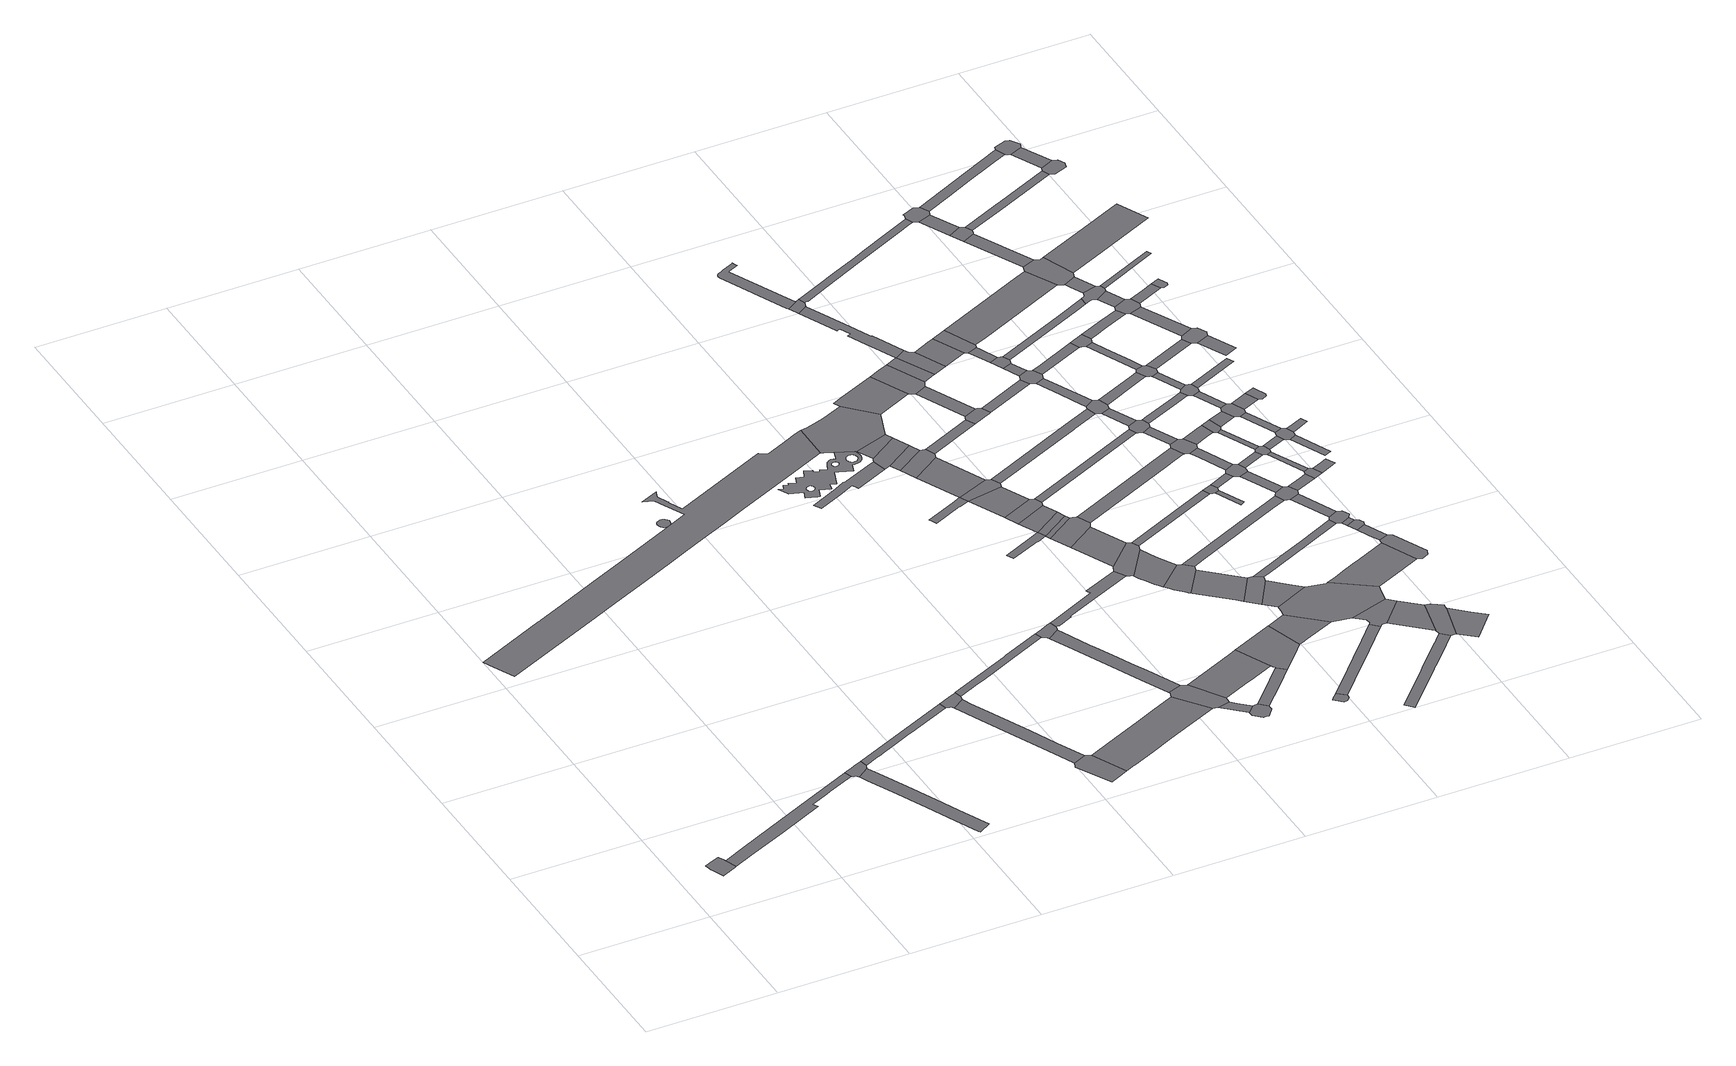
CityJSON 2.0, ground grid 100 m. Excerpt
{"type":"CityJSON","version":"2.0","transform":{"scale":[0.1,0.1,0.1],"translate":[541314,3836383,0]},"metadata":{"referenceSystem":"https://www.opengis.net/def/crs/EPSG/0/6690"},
"CityObjects":{
"road1":{"type":"Road","geometry":[{"type":"MultiSurface","lod":"1","boundaries":[[[0,1,2,3,4,5,6,7,8,9,10,11]]]}]},
"road2":{"type":"Road","attributes":{"RoadStructureAttribute.sectionType":"1"},"geometry":[{"type":"MultiSurface","lod":"1","boundaries":[[[12,13,14,15,11,10,16,17,18,19,20,21,22,23]]]}]},
"road3":{"type":"Road","geometry":[{"type":"MultiSurface","lod":"1","boundaries":[[[24,25,26,27,12,23,28,29,30,31,32,33,34]]]}]},
"road4":{"type":"Road","attributes":{"RoadStructureAttribute.sectionType":"1"},"geometry":[{"type":"MultiSurface","lod":"1","boundaries":[[[35,36,37,38,39,33,32,40,41,42,43,44,45,46,47]]]}]},
"road5":{"type":"Road","attributes":{"RoadStructureAttribute.sectionType":"1"},"geometry":[{"type":"MultiSurface","lod":"1","boundaries":[[[48,49,24,34,50,51,52,53,54,55,56,57,58,59,60,61]]]}]},
"road6":{"type":"Road","attributes":{"RoadStructureAttribute.sectionType":"1"},"geometry":[{"type":"MultiSurface","lod":"1","boundaries":[[[62,63,64,65,66,67,68,69,70,71,72,73,74,75,76,77,78,79,80,81,82,83,84,85,86,87,88,89,90,91,92,93,94,95,96,97,98,99,100,101,102,103,104,105,106,107]]]}]},
"road7":{"type":"Road","geometry":[{"type":"MultiSurface","lod":"1","boundaries":[[[108,109,110,111,48,61,112,113,114,115,116,117,118,119]]]}]},
"road8":{"type":"Road","geometry":[{"type":"MultiSurface","lod":"1","boundaries":[[[120,121,122,123,124,125,126,127,128,129,130,131,132,133,134,135,136,137]]]}]},
"road9":{"type":"Road","attributes":{"RoadStructureAttribute.sectionType":"1"},"geometry":[{"type":"MultiSurface","lod":"1","boundaries":[[[138,139,140,141,142,143,117,116,144,145,146,147,148,149,150,151]]]}]},
"road10":{"type":"Road","geometry":[{"type":"MultiSurface","lod":"1","boundaries":[[[152,151,150,153,154,155,156,157,158,159]]]}]},
"road11":{"type":"Road","attributes":{"RoadStructureAttribute.sectionType":"1"},"geometry":[{"type":"MultiSurface","lod":"1","boundaries":[[[160,161,162,163,164,108,119,165,166,167,168,169,170]]]}]},
"road12":{"type":"Road","attributes":{"RoadStructureAttribute.sectionType":"1"},"geometry":[{"type":"MultiSurface","lod":"1","boundaries":[[[171,172,173,174,175,159,158,176,177,178,179,180,181]]]}]},
"road13":{"type":"Road","geometry":[{"type":"MultiSurface","lod":"1","boundaries":[[[182,183,184,185,160,170,186,187,188,189,190,191,192]]]}]},
"road14":{"type":"Road","attributes":{"RoadStructureAttribute.sectionType":"1"},"geometry":[{"type":"MultiSurface","lod":"1","boundaries":[[[193,194,195,196,197,198,199,190,189,200,201,202,203,204,205,206]]]}]},
"road15":{"type":"Road","geometry":[{"type":"MultiSurface","lod":"1","boundaries":[[[207,208,209,210,211,212,213,214,215,216,217,218,219,220,221,222,223,224,225,226,227,228,229,230,231,232,233,234,235,236,237,238,239,240,241,242,243,244,245,246,247,248,249,250,251,252,253,254,255,256,257,258,259],[260,261,262,263,264,265,266,267,268,269,270,271,272,273,274,275,276,277,278,279,280],[281,282,283,284,285,286,287,288,289,290,291,292,293,294,295,296,297,298,299,300,301,302,303],[304,305,306,307,308,309,310,311,312,313,314,315,316,317,318,319,320,321,322,323,324,325,326,327,328,329,330,331]]]}]},
"road16":{"type":"Road","geometry":[{"type":"MultiSurface","lod":"1","boundaries":[[[206,205,332,171,181,333,334,335,336]]]}]},
"road17":{"type":"Road","attributes":{"RoadStructureAttribute.sectionType":"1"},"geometry":[{"type":"MultiSurface","lod":"1","boundaries":[[[337,338,339,340,341,342,343,344,345,346,347,348,349]]]}]},
"road18":{"type":"Road","attributes":{"RoadStructureAttribute.sectionType":"1"},"geometry":[{"type":"MultiSurface","lod":"1","boundaries":[[[350,334,333,351,352,353]]]}]},
"road19":{"type":"Road","geometry":[{"type":"MultiSurface","lod":"1","boundaries":[[[354,353,352,355,356,357,358,359,360,361,362]]]}]},
"road20":{"type":"Road","attributes":{"RoadStructureAttribute.sectionType":"1"},"geometry":[{"type":"MultiSurface","lod":"1","boundaries":[[[363,364,365,366,367,182,192,368,369,370,371,372,373,374]]]}]},
"road21":{"type":"Road","attributes":{"RoadStructureAttribute.sectionType":"1"},"geometry":[{"type":"MultiSurface","lod":"1","boundaries":[[[375,376,377,378,379,380,381,382,383]]]}]},
"road22":{"type":"Road","attributes":{"RoadStructureAttribute.sectionType":"1"},"geometry":[{"type":"MultiSurface","lod":"1","boundaries":[[[384,385,386,336,335,387,388,389,390,391]]]}]},
"road23":{"type":"Road","attributes":{"RoadStructureAttribute.sectionType":"1"},"geometry":[{"type":"MultiSurface","lod":"1","boundaries":[[[392,393,394,395,396,397,398,399]]]}]},
"road24":{"type":"Road","attributes":{"RoadStructureAttribute.sectionType":"1"},"geometry":[{"type":"MultiSurface","lod":"1","boundaries":[[[400,401,402,354,362,403,404,405]]]}]},
"road25":{"type":"Road","geometry":[{"type":"MultiSurface","lod":"1","boundaries":[[[406,407,408,62,107,409,410,228,227,411,412,413,414,415]]]}]},
"road26":{"type":"Road","geometry":[{"type":"MultiSurface","lod":"1","boundaries":[[[412,411,416,417]]]}]},
"road27":{"type":"Road","geometry":[{"type":"MultiSurface","lod":"1","boundaries":[[[417,416,418,419,337,349,420,421,422]]]}]},
"road28":{"type":"Road","attributes":{"RoadStructureAttribute.sectionType":"1"},"geometry":[{"type":"MultiSurface","lod":"1","boundaries":[[[422,421,423,424]]]}]},
"road29":{"type":"Road","geometry":[{"type":"MultiSurface","lod":"1","boundaries":[[[425,424,423,426,427,428,429,430,431]]]}]},
"road30":{"type":"Road","attributes":{"RoadStructureAttribute.sectionType":"1"},"geometry":[{"type":"MultiSurface","lod":"1","boundaries":[[[427,426,375,432]]]}]},
"road31":{"type":"Road","attributes":{"RoadStructureAttribute.sectionType":"1"},"geometry":[{"type":"MultiSurface","lod":"1","boundaries":[[[433,383,434,435,436]]]}]},
"road32":{"type":"Road","geometry":[{"type":"MultiSurface","lod":"1","boundaries":[[[432,375,383,433,437,438,439]]]}]},
"road33":{"type":"Road","geometry":[{"type":"MultiSurface","lod":"1","boundaries":[[[440,441,436,435,442,443,444,445,446,447]]]}]},
"road34":{"type":"Road","attributes":{"RoadStructureAttribute.sectionType":"1"},"geometry":[{"type":"MultiSurface","lod":"1","boundaries":[[[443,442,392,448]]]}]},
"road35":{"type":"Road","geometry":[{"type":"MultiSurface","lod":"1","boundaries":[[[449,450,451,452,453,454,455,456,457,458]]]}]},
"road36":{"type":"Road","geometry":[{"type":"MultiSurface","lod":"1","boundaries":[[[448,392,399,459]]]}]},
"road37":{"type":"Road","attributes":{"RoadStructureAttribute.sectionType":"1"},"geometry":[{"type":"MultiSurface","lod":"1","boundaries":[[[459,399,460,461,462]]]}]},
"road38":{"type":"Road","geometry":[{"type":"MultiSurface","lod":"1","boundaries":[[[463,464,462,461,465,466,467,468,469,470]]]}]},
"road39":{"type":"Road","geometry":[{"type":"MultiSurface","lod":"1","boundaries":[[[471,472,384,391,473,474,400,405,475,476,477]]]}]},
"road40":{"type":"Road","attributes":{"RoadStructureAttribute.sectionType":"1"},"geometry":[{"type":"MultiSurface","lod":"1","boundaries":[[[466,465,478,479]]]}]},
"road41":{"type":"Road","geometry":[{"type":"MultiSurface","lod":"1","boundaries":[[[480,479,478,363,374,481,482,483,484,485,486,487]]]}]},
"road42":{"type":"Road","attributes":{"RoadStructureAttribute.sectionType":"1"},"geometry":[{"type":"MultiSurface","lod":"1","boundaries":[[[488,489,484,483,490,491,492,493,494,495,496,497,498]]]}]},
"road43":{"type":"Road","attributes":{"RoadStructureAttribute.sectionType":"1"},"geometry":[{"type":"MultiSurface","lod":"1","boundaries":[[[499,500,501,406,415,502]]]}]},
"road44":{"type":"Road","geometry":[{"type":"MultiSurface","lod":"1","boundaries":[[[503,498,497,504,505,506,507,508,509,510,511,512,513,514]]]}]},
"road45":{"type":"Road","attributes":{"RoadStructureAttribute.sectionType":"1"},"geometry":[{"type":"MultiSurface","lod":"1","boundaries":[[[515,516,517,431,430,518,519,520]]]}]},
"road46":{"type":"Road","attributes":{"RoadStructureAttribute.sectionType":"1"},"geometry":[{"type":"MultiSurface","lod":"1","boundaries":[[[511,510,521,522,523,524]]]}]},
"road47":{"type":"Road","attributes":{"RoadStructureAttribute.sectionType":"1"},"geometry":[{"type":"MultiSurface","lod":"1","boundaries":[[[525,526,471,477,527,528,529]]]}]},
"road48":{"type":"Road","attributes":{"RoadStructureAttribute.sectionType":"1"},"geometry":[{"type":"MultiSurface","lod":"1","boundaries":[[[530,531,532,533,534,535,536,449,458,537,538,539,540,541,542]]]}]},
"road49":{"type":"Road","geometry":[{"type":"MultiSurface","lod":"1","boundaries":[[[543,544,499,502,545,546,547,548,549,550,551]]]}]},
"road50":{"type":"Road","geometry":[{"type":"MultiSurface","lod":"1","boundaries":[[[552,524,523,553,554,555,556,557]]]}]},
"road51":{"type":"Road","attributes":{"RoadStructureAttribute.sectionType":"1"},"geometry":[{"type":"MultiSurface","lod":"1","boundaries":[[[558,559,560,561,562,563,564,565,566,567,568,569,570,571,572,573]]]}]},
"road52":{"type":"Road","attributes":{"RoadStructureAttribute.sectionType":"1"},"geometry":[{"type":"MultiSurface","lod":"1","boundaries":[[[548,547,574,575]]]}]},
"road53":{"type":"Road","geometry":[{"type":"MultiSurface","lod":"1","boundaries":[[[576,577,575,574,578,579,515,520,580,581,582,583,584]]]}]},
"road54":{"type":"Road","geometry":[{"type":"MultiSurface","lod":"1","boundaries":[[[585,586,573,572,587,588,589,590]]]}]},
"road55":{"type":"Road","attributes":{"RoadStructureAttribute.sectionType":"1"},"geometry":[{"type":"MultiSurface","lod":"1","boundaries":[[[591,554,553,592,593]]]}]},
"road56":{"type":"Road","attributes":{"RoadStructureAttribute.sectionType":"1"},"geometry":[{"type":"MultiSurface","lod":"1","boundaries":[[[594,595,543,551,596,597]]]}]},
"road57":{"type":"Road","attributes":{"RoadStructureAttribute.sectionType":"1"},"geometry":[{"type":"MultiSurface","lod":"1","boundaries":[[[598,599,600,601,602,603,604,589,588,605,606,607,608,609,610,594,611]]]}]},
"road58":{"type":"Road","attributes":{"RoadStructureAttribute.sectionType":"1"},"geometry":[{"type":"MultiSurface","lod":"1","boundaries":[[[612,613,439,438,614,615,616]]]}]},
"road59":{"type":"Road","attributes":{"RoadStructureAttribute.sectionType":"1"},"geometry":[{"type":"MultiSurface","lod":"1","boundaries":[[[617,618,487,486,619]]]}]},
"road60":{"type":"Road","attributes":{"RoadStructureAttribute.sectionType":"1"},"geometry":[{"type":"MultiSurface","lod":"1","boundaries":[[[620,447,446,621]]]}]},
"road61":{"type":"Road","attributes":{"RoadStructureAttribute.sectionType":"1"},"geometry":[{"type":"MultiSurface","lod":"1","boundaries":[[[622,623,624,625,626,627,628,629,630,631,632,633,634,635,636,637,638,639,640]]]}]},
"road62":{"type":"Road","geometry":[{"type":"MultiSurface","lod":"1","boundaries":[[[641,642,611,594,597,643,644]]]}]},
"road63":{"type":"Road","attributes":{"RoadStructureAttribute.sectionType":"1"},"geometry":[{"type":"MultiSurface","lod":"1","boundaries":[[[645,470,469,646,647,648,649]]]}]},
"road64":{"type":"Road","geometry":[{"type":"MultiSurface","lod":"1","boundaries":[[[650,651,593,592,652,653,525,529,654,655,656,657,658]]]}]},
"road65":{"type":"Road","attributes":{"RoadStructureAttribute.sectionType":"1"},"geometry":[{"type":"MultiSurface","lod":"1","boundaries":[[[659,584,583,660]]]}]},
"road66":{"type":"Road","attributes":{"RoadStructureAttribute.sectionType":"1"},"geometry":[{"type":"MultiSurface","lod":"1","boundaries":[[[661,662,663,664,665,666,514,513,667,668,669]]]}]},
"road67":{"type":"Road","attributes":{"RoadStructureAttribute.sectionType":"1"},"geometry":[{"type":"MultiSurface","lod":"1","boundaries":[[[670,671,644,643,672,673]]]}]},
"road68":{"type":"Road","geometry":[{"type":"MultiSurface","lod":"1","boundaries":[[[655,654,674,675,530,542,676,677,678,679]]]}]},
"road69":{"type":"Road","attributes":{"RoadStructureAttribute.sectionType":"1"},"geometry":[{"type":"MultiSurface","lod":"1","boundaries":[[[680,681,682,683,684,557,556,685,686,687,688]]]}]},
"road70":{"type":"Road","geometry":[{"type":"MultiSurface","lod":"1","boundaries":[[[679,678,689,690]]]}]},
"road71":{"type":"Road","geometry":[{"type":"MultiSurface","lod":"1","boundaries":[[[691,670,673,692,693,694,695,696]]]}]},
"road72":{"type":"Road","attributes":{"RoadStructureAttribute.sectionType":"1"},"geometry":[{"type":"MultiSurface","lod":"1","boundaries":[[[697,694,693,698,699,700]]]}]},
"road73":{"type":"Road","geometry":[{"type":"MultiSurface","lod":"1","boundaries":[[[701,617,619,702,703,704,705,706,707]]]}]},
"road74":{"type":"Road","geometry":[{"type":"MultiSurface","lod":"1","boundaries":[[[708,700,699,709,710,711,712,713]]]}]},
"road75":{"type":"Road","attributes":{"RoadStructureAttribute.sectionType":"1"},"geometry":[{"type":"MultiSurface","lod":"1","boundaries":[[[714,710,709,715,716]]]}]},
"road76":{"type":"Road","attributes":{"RoadStructureAttribute.sectionType":"1"},"geometry":[{"type":"MultiSurface","lod":"1","boundaries":[[[717,718,719,704,703]]]}]},
"road77":{"type":"Road","geometry":[{"type":"MultiSurface","lod":"1","boundaries":[[[720,716,715,721,659,660,722,723,724,725,726,727]]]}]},
"road78":{"type":"Road","geometry":[{"type":"MultiSurface","lod":"1","boundaries":[[[690,689,622,640,728,729,730,731,732]]]}]},
"road79":{"type":"Road","attributes":{"RoadStructureAttribute.sectionType":"1"},"geometry":[{"type":"MultiSurface","lod":"1","boundaries":[[[733,724,723,734,735,736,737]]]}]},
"road80":{"type":"Road","geometry":[{"type":"MultiSurface","lod":"1","boundaries":[[[738,737,736,739,612,616,740,741,742,743,744,745,746]]]}]},
"road81":{"type":"Road","attributes":{"RoadStructureAttribute.sectionType":"1"},"geometry":[{"type":"MultiSurface","lod":"1","boundaries":[[[747,701,707,748]]]}]},
"road82":{"type":"Road","attributes":{"RoadStructureAttribute.sectionType":"1"},"geometry":[{"type":"MultiSurface","lod":"1","boundaries":[[[749,750,751,752,753,754,755,756,585,590,757,758,759,760,761,762,763,764,765]]]}]},
"road83":{"type":"Road","attributes":{"RoadStructureAttribute.sectionType":"1"},"geometry":[{"type":"MultiSurface","lod":"1","boundaries":[[[766,767,768,769,770,771,658,657,772,773]]]}]},
"road84":{"type":"Road","attributes":{"RoadStructureAttribute.sectionType":"1"},"geometry":[{"type":"MultiSurface","lod":"1","boundaries":[[[774,743,742,775,776]]]}]},
"road85":{"type":"Road","geometry":[{"type":"MultiSurface","lod":"1","boundaries":[[[777,776,775,778,779,620,621,780,781,782,783,784,785,786,787]]]}]},
"road86":{"type":"Road","attributes":{"RoadStructureAttribute.sectionType":"1"},"geometry":[{"type":"MultiSurface","lod":"1","boundaries":[[[783,782,788,789]]]}]},
"road87":{"type":"Road","attributes":{"RoadStructureAttribute.sectionType":"1"},"geometry":[{"type":"MultiSurface","lod":"1","boundaries":[[[790,729,728,791,792]]]}]},
"road88":{"type":"Road","geometry":[{"type":"MultiSurface","lod":"1","boundaries":[[[793,794,789,788,795,645,649,796,797,798,799,800,801]]]}]},
"road89":{"type":"Road","attributes":{"RoadStructureAttribute.sectionType":"1"},"geometry":[{"type":"MultiSurface","lod":"1","boundaries":[[[802,798,797,803,804,805]]]}]},
"road90":{"type":"Road","geometry":[{"type":"MultiSurface","lod":"1","boundaries":[[[805,804,806,807,808,747,748,809,810,811,812,813,814,815]]]}]},
"road91":{"type":"Road","attributes":{"RoadStructureAttribute.sectionType":"1"},"geometry":[{"type":"MultiSurface","lod":"1","boundaries":[[[813,812,816,817,818]]]}]},
"road92":{"type":"Road","attributes":{"RoadStructureAttribute.sectionType":"1"},"geometry":[{"type":"MultiSurface","lod":"1","boundaries":[[[819,820,727,726,821]]]}]},
"road93":{"type":"Road","geometry":[{"type":"MultiSurface","lod":"1","boundaries":[[[818,817,661,669,822,823,824,825]]]}]},
"road94":{"type":"Road","attributes":{"RoadStructureAttribute.sectionType":"1"},"geometry":[{"type":"MultiSurface","lod":"1","boundaries":[[[823,822,826,827,828]]]}]},
"road95":{"type":"Road","attributes":{"RoadStructureAttribute.sectionType":"1"},"geometry":[{"type":"MultiSurface","lod":"1","boundaries":[[[829,830,801,800,831,832]]]}]},
"road96":{"type":"Road","attributes":{"RoadStructureAttribute.sectionType":"1"},"geometry":[{"type":"MultiSurface","lod":"1","boundaries":[[[833,834,746,745,835,836]]]}]},
"road97":{"type":"Road","geometry":[{"type":"MultiSurface","lod":"1","boundaries":[[[837,828,827,838,680,688,839,840,841,842,843,844]]]}]},
"road98":{"type":"Road","attributes":{"RoadStructureAttribute.sectionType":"1"},"geometry":[{"type":"MultiSurface","lod":"1","boundaries":[[[840,839,845,846]]]}]},
"road99":{"type":"Road","geometry":[{"type":"MultiSurface","lod":"1","boundaries":[[[846,845,847,848,849,850]]]}]},
"road100":{"type":"Road","attributes":{"RoadStructureAttribute.sectionType":"1"},"geometry":[{"type":"MultiSurface","lod":"1","boundaries":[[[851,852,815,814,853]]]}]},
"road101":{"type":"Road","attributes":{"RoadStructureAttribute.sectionType":"1"},"geometry":[{"type":"MultiSurface","lod":"1","boundaries":[[[848,847,854,855,856]]]}]},
"road102":{"type":"Road","attributes":{"RoadStructureAttribute.sectionType":"1"},"geometry":[{"type":"MultiSurface","lod":"1","boundaries":[[[857,858,859,787,786,860,861]]]}]},
"road103":{"type":"Road","attributes":{"RoadStructureAttribute.sectionType":"1"},"geometry":[{"type":"MultiSurface","lod":"1","boundaries":[[[862,863,691,696,864,865]]]}]},
"road104":{"type":"Road","geometry":[{"type":"MultiSurface","lod":"1","boundaries":[[[856,855,766,773,866,867,868,869,870,871,872,873]]]}]},
"road105":{"type":"Road","attributes":{"RoadStructureAttribute.sectionType":"1"},"geometry":[{"type":"MultiSurface","lod":"1","boundaries":[[[874,875,713,712,876,877]]]}]},
"road106":{"type":"Road","attributes":{"RoadStructureAttribute.sectionType":"1"},"geometry":[{"type":"MultiSurface","lod":"1","boundaries":[[[878,879,825,824,880]]]}]},
"road107":{"type":"Road","geometry":[{"type":"MultiSurface","lod":"1","boundaries":[[[881,829,832,882,883,884]]]}]},
"road108":{"type":"Road","attributes":{"RoadStructureAttribute.sectionType":"1"},"geometry":[{"type":"MultiSurface","lod":"1","boundaries":[[[883,882,885,886]]]}]},
"road109":{"type":"Road","geometry":[{"type":"MultiSurface","lod":"1","boundaries":[[[886,885,851,853,887,888,889,890,891]]]}]},
"road110":{"type":"Road","geometry":[{"type":"MultiSurface","lod":"1","boundaries":[[[892,819,821,893,894,895,896,897,898]]]}]},
"road111":{"type":"Road","attributes":{"RoadStructureAttribute.sectionType":"1"},"geometry":[{"type":"MultiSurface","lod":"1","boundaries":[[[888,887,899,900,901]]]}]},
"road112":{"type":"Road","attributes":{"RoadStructureAttribute.sectionType":"1"},"geometry":[{"type":"MultiSurface","lod":"1","boundaries":[[[902,903,896,895,904,905]]]}]},
"road113":{"type":"Road","attributes":{"RoadStructureAttribute.sectionType":"1"},"geometry":[{"type":"MultiSurface","lod":"1","boundaries":[[[906,881,884,907]]]}]},
"road114":{"type":"Road","geometry":[{"type":"MultiSurface","lod":"1","boundaries":[[[901,900,878,880,908,909]]]}]},
"road115":{"type":"Road","geometry":[{"type":"MultiSurface","lod":"1","boundaries":[[[910,911,905,904,912,833,836,913,914,915,916,917,918,919]]]}]},
"road116":{"type":"Road","attributes":{"RoadStructureAttribute.sectionType":"1"},"geometry":[{"type":"MultiSurface","lod":"1","boundaries":[[[917,916,920,921]]]}]},
"road117":{"type":"Road","attributes":{"RoadStructureAttribute.sectionType":"1"},"geometry":[{"type":"MultiSurface","lod":"1","boundaries":[[[922,923,891,890,924]]]}]},
"road118":{"type":"Road","geometry":[{"type":"MultiSurface","lod":"1","boundaries":[[[925,926,921,920,927,928,857,861,929,930,931,932]]]}]},
"road119":{"type":"Road","attributes":{"RoadStructureAttribute.sectionType":"1"},"geometry":[{"type":"MultiSurface","lod":"1","boundaries":[[[930,929,933,934]]]}]},
"road120":{"type":"Road","attributes":{"RoadStructureAttribute.sectionType":"1"},"geometry":[{"type":"MultiSurface","lod":"1","boundaries":[[[935,936,909,908,937,938]]]}]},
"road121":{"type":"Road","geometry":[{"type":"MultiSurface","lod":"1","boundaries":[[[934,933,906,907,939,940,941,942]]]}]},
"road122":{"type":"Road","attributes":{"RoadStructureAttribute.sectionType":"1"},"geometry":[{"type":"MultiSurface","lod":"1","boundaries":[[[940,939,943,944]]]}]},
"road123":{"type":"Road","geometry":[{"type":"MultiSurface","lod":"1","boundaries":[[[945,946,947,948,749,765,949,950,951,952,953,954]]]}]},
"road124":{"type":"Road","geometry":[{"type":"MultiSurface","lod":"1","boundaries":[[[944,943,922,924,955,956,957,958]]]}]},
"road125":{"type":"Road","attributes":{"RoadStructureAttribute.sectionType":"1"},"geometry":[{"type":"MultiSurface","lod":"1","boundaries":[[[959,960,892,898,961,962,963]]]}]},
"road126":{"type":"Road","attributes":{"RoadStructureAttribute.sectionType":"1"},"geometry":[{"type":"MultiSurface","lod":"1","boundaries":[[[950,949,964,965]]]}]},
"road127":{"type":"Road","attributes":{"RoadStructureAttribute.sectionType":"1"},"geometry":[{"type":"MultiSurface","lod":"1","boundaries":[[[956,955,966,967]]]}]},
"road128":{"type":"Road","geometry":[{"type":"MultiSurface","lod":"1","boundaries":[[[968,965,964,969,970,971,972,973]]]}]},
"road129":{"type":"Road","attributes":{"RoadStructureAttribute.sectionType":"1"},"geometry":[{"type":"MultiSurface","lod":"1","boundaries":[[[974,942,941,975]]]}]},
"road130":{"type":"Road","attributes":{"RoadStructureAttribute.sectionType":"1"},"geometry":[{"type":"MultiSurface","lod":"1","boundaries":[[[976,977,919,918,978,979]]]}]},
"road131":{"type":"Road","attributes":{"RoadStructureAttribute.sectionType":"1"},"geometry":[{"type":"MultiSurface","lod":"1","boundaries":[[[970,969,980,981]]]}]},
"road132":{"type":"Road","attributes":{"RoadStructureAttribute.sectionType":"1"},"geometry":[{"type":"MultiSurface","lod":"1","boundaries":[[[982,983,958,957,984,985]]]}]},
"road133":{"type":"Road","attributes":{"RoadStructureAttribute.sectionType":"1"},"geometry":[{"type":"MultiSurface","lod":"1","boundaries":[[[986,987,932,931,988]]]}]},
"road134":{"type":"Road","geometry":[{"type":"MultiSurface","lod":"1","boundaries":[[[989,990,981,980,862,865,991,992,993,994,995,996]]]}]},
"road135":{"type":"Road","geometry":[{"type":"MultiSurface","lod":"1","boundaries":[[[997,974,975,998,999,1000,1001,1002]]]}]},
"road136":{"type":"Road","geometry":[{"type":"MultiSurface","lod":"1","boundaries":[[[1003,1004,1005,1006,874,877,1007,1008,1009,1010,1011,1012]]]}]},
"road137":{"type":"Road","attributes":{"RoadStructureAttribute.sectionType":"1"},"geometry":[{"type":"MultiSurface","lod":"1","boundaries":[[[994,993,1013,1004,1003]]]}]},
"road138":{"type":"Road","attributes":{"RoadStructureAttribute.sectionType":"1"},"geometry":[{"type":"MultiSurface","lod":"1","boundaries":[[[1014,1010,1009,1015,1016,1017]]]}]},
"road139":{"type":"Road","geometry":[{"type":"MultiSurface","lod":"1","boundaries":[[[1017,1016,959,963,1018,1019,1020,1021,1022]]]}]},
"road140":{"type":"Road","attributes":{"RoadStructureAttribute.sectionType":"1"},"geometry":[{"type":"MultiSurface","lod":"1","boundaries":[[[1020,1019,1023,1024]]]}]},
"road141":{"type":"Road","geometry":[{"type":"MultiSurface","lod":"1","boundaries":[[[1025,1024,1023,1026,976,979,1027,1028,1029,1030,1031]]]}]},
"road142":{"type":"Road","attributes":{"RoadStructureAttribute.sectionType":"1"},"geometry":[{"type":"MultiSurface","lod":"1","boundaries":[[[1028,1027,1032,1033]]]}]},
"road143":{"type":"Road","attributes":{"RoadStructureAttribute.sectionType":"1"},"geometry":[{"type":"MultiSurface","lod":"1","boundaries":[[[1034,1035,1022,1021,1036]]]}]},
"road144":{"type":"Road","attributes":{"RoadStructureAttribute.sectionType":"1"},"geometry":[{"type":"MultiSurface","lod":"1","boundaries":[[[1037,1038,1039,954,953,1040,1041,1042,1043]]]}]},
"road145":{"type":"Road","attributes":{"RoadStructureAttribute.sectionType":"1"},"geometry":[{"type":"MultiSurface","lod":"1","boundaries":[[[1044,1045,1046,973,972,1047,1048]]]}]},
"road146":{"type":"Road","attributes":{"RoadStructureAttribute.sectionType":"1"},"geometry":[{"type":"MultiSurface","lod":"1","boundaries":[[[1049,1012,1011,1050]]]}]},
"road147":{"type":"Road","geometry":[{"type":"MultiSurface","lod":"1","boundaries":[[[1051,1034,1036,1052,1053,1054]]]}]},
"road148":{"type":"Road","attributes":{"RoadStructureAttribute.sectionType":"1"},"geometry":[{"type":"MultiSurface","lod":"1","boundaries":[[[1055,1056,996,995,1057,1058]]]}]},
"road149":{"type":"Road","geometry":[{"type":"MultiSurface","lod":"1","boundaries":[[[1059,1060,1061,1037,1043,1062,1063,1064,1065,1066,1067]]]}]},
"road150":{"type":"Road","attributes":{"RoadStructureAttribute.sectionType":"1"},"geometry":[{"type":"MultiSurface","lod":"1","boundaries":[[[1063,1062,1068,1069]]]}]},
"road151":{"type":"Road","geometry":[{"type":"MultiSurface","lod":"1","boundaries":[[[1069,1068,1044,1048,1070,1071,1072,1073,1074]]]}]}
},
"vertices":[
[390,542,0],[378,570,0],[368,592,0],[302,562,0],[247,537,0],[260,479,0],[264,469,0],[303,381,0],[328,393,0],[416,433,0],[426,438,0],[395,532,0],
[1579,1076,0],[1208,907,0],[849,743,0],[579,618,0],[580,510,0],[891,650,0],[1238,810,0],[1220,851,0],[1232,856,0],[1359,913,0],[1391,928,0],[1596,1020,0],
[1734,1147,0],[1693,1128,0],[1628,1098,0],[1618,1094,0],[1618,1014,0],[1631,1010,0],[1633,1008,0],[1639,1002,0],[1643,992,0],[1734,1056,0],[1746,1089,0],
[2061,343,0],[1980,521,0],[1879,743,0],[1774,968,0],[1750,1020,0],[1652,973,0],[1675,925,0],[1763,730,0],[1885,464,0],[1988,236,0],[2069,57,0],[2076,43,0],[2170,103,0],
[2514,1501,0],[1809,1181,0],[1748,1089,0],[1758,1094,0],[1862,1141,0],[1879,1149,0],[1926,1171,0],[2052,1228,0],[2091,1246,0],[2174,1284,0],[2210,1299,0],[2252,1318,0],[2287,1334,0],[2531,1445,0],
[3147,4779,0],[3094,4755,0],[3009,4717,0],[2914,4673,0],[2915,4671,0],[2827,4630,0],[2825,4633,0],[2769,4669,0],[2024,4328,0],[2016,4324,0],[1965,4434,0],[1972,4438,0],[1965,4453,0],[1932,4528,0],[1947,4570,0],[1952,4584,0],[1816,4522,0],[1891,4496,0],[1914,4441,0],[2002,4257,0],[1801,4164,0],[1540,4044,0],[1370,3967,0],[1080,3835,0],[777,3696,0],[579,3607,0],[580,3604,0],[549,3590,0],[4,3342,0],[3,3341,0],[59,3219,0],[116,3097,0],[552,3295,0],[693,3359,0],[911,3459,0],[1122,3555,0],[1352,3660,0],[1650,3797,0],[1790,3860,0],[1980,3948,0],[2189,4043,0],[2390,4136,0],[2587,4226,0],[2807,4327,0],[3124,4472,0],[3144,4480,0],
[2668,1571,0],[2627,1553,0],[2572,1528,0],[2549,1517,0],[2554,1439,0],[2558,1438,0],[2569,1435,0],[2576,1426,0],[2581,1416,0],[2674,1479,0],[2674,1480,0],[2683,1515,0],
[1848,4187,0],[1860,4197,0],[1870,4210,0],[1875,4225,0],[1875,4243,0],[1867,4258,0],[1855,4270,0],[1840,4275,0],[1827,4277,0],[1812,4274,0],[1797,4264,0],[1787,4252,0],[1782,4234,0],[1785,4219,0],[1790,4204,0],[1803,4192,0],[1818,4185,0],[1830,4182,0],
[3103,528,0],[3007,741,0],[2913,949,0],[2784,1234,0],[2701,1417,0],[2688,1447,0],[2589,1401,0],[2602,1371,0],[2654,1257,0],[2758,1025,0],[2896,721,0],[3005,483,0],[3009,472,0],[3108,519,0],
[3110,518,0],[3010,471,0],[2994,431,0],[2992,426,0],[3134,162,0],[3193,190,0],[3277,228,0],[3152,500,0],
[3462,1936,0],[3177,1805,0],[3154,1794,0],[2834,1647,0],[2671,1573,0],[2695,1520,0],[2852,1593,0],[2891,1609,0],[2978,1649,0],[3179,1742,0],[3480,1879,0],
[3940,860,0],[3758,777,0],[3620,713,0],[3399,612,0],[3190,517,0],[3359,266,0],[3362,267,0],[3539,348,0],[3723,433,0],[3904,515,0],[4128,617,0],
[3611,2004,0],[3582,1991,0],[3527,1966,0],[3491,1949,0],[3493,1874,0],[3506,1869,0],[3512,1866,0],[3522,1846,0],[3615,1910,0],[3617,1914,0],[3629,1946,0],
[4052,963,0],[3938,1210,0],[3879,1337,0],[3829,1446,0],[3751,1614,0],[3730,1656,0],[3631,1875,0],[3529,1831,0],[3610,1655,0],[3651,1569,0],[3730,1399,0],[3852,1135,0],[3951,919,0],[4056,953,0],
[2936,4103,0],[3019,4074,0],[3033,4126,0],[3076,4109,0],[3122,4237,0],[3153,4226,0],[3248,4191,0],[3272,4261,0],[3290,4256,0],[3307,4257,0],[3327,4264,0],[3335,4268,0],[3341,4271,0],[3342,4272,0],[3354,4284,0],[3364,4299,0],[3371,4322,0],[3371,4350,0],[3371,4351,0],[3368,4367,0],[3360,4391,0],[3231,4444,0],[3224,4422,0],[3206,4365,0],[3191,4378,0],[3173,4383,0],[3151,4375,0],[3137,4363,0],[3136,4362,0],[3121,4335,0],[3102,4289,0],[3049,4306,0],[3039,4286,0],[2999,4303,0],[3004,4321,0],[2946,4345,0],[2919,4280,0],[2862,4297,0],[2842,4242,0],[2819,4250,0],[2787,4261,0],[2782,4246,0],[2747,4258,0],[2733,4221,0],[2696,4233,0],[2719,4184,0],[2734,4152,0],[2836,4119,0],[2814,4062,0],[2893,4035,0],[2897,4034,0],[2909,4030,0],[2930,4085,0],[3199,4313,0],[3194,4305,0],[3189,4298,0],[3182,4295,0],[3174,4295,0],[3172,4295,0],[3164,4295,0],[3157,4300,0],[3153,4305,0],[3152,4307,0],[3149,4315,0],[3149,4322,0],[3152,4330,0],[3159,4336,0],[3164,4340,0],[3171,4340,0],[3179,4340,0],[3186,4340,0],[3191,4335,0],[3196,4328,0],[3199,4319,0],[2899,4112,0],[2895,4112,0],[2889,4112,0],[2879,4117,0],[2871,4125,0],[2868,4135,0],[2866,4145,0],[2867,4148,0],[2871,4155,0],[2876,4162,0],[2879,4164,0],[2886,4167,0],[2896,4170,0],[2903,4170,0],[2913,4165,0],[2921,4157,0],[2922,4153,0],[2923,4148,0],[2926,4138,0],[2921,4128,0],[2916,4120,0],[2911,4116,0],[2906,4113,0],[3264,4331,0],[3269,4346,0],[3276,4356,0],[3278,4357,0],[3288,4364,0],[3301,4366,0],[3303,4366,0],[3317,4364,0],[3318,4364,0],[3329,4357,0],[3339,4347,0],[3341,4340,0],[3344,4334,0],[3344,4319,0],[3340,4310,0],[3339,4307,0],[3329,4297,0],[3326,4294,0],[3322,4291,0],[3319,4289,0],[3304,4286,0],[3297,4286,0],[3289,4289,0],[3279,4296,0],[3269,4306,0],[3267,4310,0],[3264,4319,0],[3264,4324,0],
[3955,907,0],[4167,610,0],[4261,630,0],[4266,680,0],[4103,935,0],
[3416,4226,0],[3393,4217,0],[3154,4109,0],[3137,4101,0],[3129,4098,0],[3125,4106,0],[3041,4058,0],[2824,3957,0],[2855,3899,0],[3037,3982,0],[3160,4046,0],[3186,3995,0],[3443,4111,0],
[4301,593,0],[4246,535,0],[4326,460,0],[4381,517,0],
[4422,520,0],[4326,458,0],[4330,421,0],[4387,364,0],[4407,365,0],[4428,365,0],[4480,426,0],[4480,456,0],[4480,465,0],
[4269,2347,0],[4000,2225,0],[4006,2212,0],[4016,2190,0],[3636,2015,0],[3647,1953,0],[3650,1947,0],[3664,1953,0],[3770,2001,0],[3767,2012,0],[4040,2134,0],[4317,2258,0],
[3741,3591,0],[3740,3590,0],[3669,3553,0],[3438,3451,0],[3450,3421,0],[3464,3391,0],[3692,3496,0],[3700,3491,0],[3771,3524,0],
[4577,1152,0],[4525,1128,0],[4324,1036,0],[4300,696,0],[4450,765,0],[4491,783,0],[4508,791,0],[4702,878,0],
[4020,2984,0],[3942,2948,0],[3713,2843,0],[3726,2815,0],[3739,2786,0],[3973,2891,0],[3978,2889,0],[4049,2923,0],
[4722,842,0],[4718,837,0],[4625,737,0],[4563,553,0],[4669,666,0],[4785,791,0],
[3513,4906,0],[3346,4831,0],[3203,4784,0],[3150,4477,0],[3163,4472,0],[3371,4387,0],[3630,4472,0],[3637,4491,0],[3706,4683,0],[3711,4696,0],
[3431,4261,0],[3658,4413,0],
[3423,4242,0],[3417,4229,0],[3477,4127,0],[3490,4133,0],[3716,4285,0],
[3528,4051,0],[3754,4203,0],
[3790,4193,0],[3585,3927,0],[3811,4080,0],[3818,4102,0],[3823,4118,0],[3825,4119,0],[3793,4192,0],
[3989,3693,0],
[4045,3572,0],[3773,3521,0],[3902,3241,0],[4146,3354,0],
[4055,3598,0],[4059,3609,0],[4026,3681,0],
[4181,3342,0],[4166,3347,0],[3950,3136,0],[4194,3249,0],[4201,3271,0],[4206,3285,0],[4207,3286,0],[4183,3341,0],
[4246,3136,0],
[4947,393,0],[4921,365,0],[4907,350,0],[4893,335,0],[4952,280,0],[4979,282,0],[4980,281,0],[5006,307,0],[5006,309,0],[5005,339,0],
[4274,3075,0],
[4051,2917,0],[4066,2885,0],[4291,3038,0],
[4337,3023,0],[4312,3031,0],[4139,2726,0],[4365,2879,0],[4374,2897,0],[4387,2921,0],[4388,2923,0],[4340,3024,0],
[4901,1300,0],[4828,1266,0],[4715,862,0],[4726,848,0],[4815,823,0],[4950,967,0],[4991,1011,0],
[4291,2398,0],[4493,2601,0],
[4525,2589,0],[4327,2254,0],[4344,2248,0],[4364,2240,0],[4542,2495,0],[4549,2518,0],[4554,2533,0],[4529,2587,0],
[4609,2349,0],[4577,2419,0],[4365,2237,0],[4378,2206,0],[4391,2179,0],[4405,2156,0],[4426,2119,0],[4447,2085,0],[4463,2059,0],[4482,2031,0],[4679,2218,0],
[3852,5120,0],[3572,4995,0],[3489,4958,0],[3985,4822,0],
[4690,2215,0],[4501,2005,0],[4518,1983,0],[4533,1966,0],[4560,1937,0],[4586,1909,0],[4602,1892,0],[4614,1882,0],[4770,2109,0],[4774,2124,0],[4780,2147,0],[4715,2206,0],
[4192,4377,0],[4175,4369,0],[4138,4352,0],[4172,4279,0],[4209,4297,0],[4225,4304,0],
[4624,1873,0],[4849,1668,0],[4887,1633,0],[5033,1867,0],
[5053,1370,0],[4913,1305,0],[5041,1034,0],[5066,1045,0],[5301,1152,0],
[5515,1004,0],[5386,865,0],[5318,792,0],[5239,706,0],[5224,691,0],[5222,689,0],[5069,522,0],[5127,467,0],[5134,475,0],[5156,499,0],[5315,671,0],[5376,737,0],[5574,949,0],
[4012,5193,0],[3935,5157,0],[3999,4816,0],[4026,4804,0],[4031,4802,0],[4130,4852,0],[4128,4855,0],[4140,4880,0],[4149,4898,0],
[5060,1862,0],[4981,1547,0],[5127,1782,0],[5131,1797,0],[5139,1825,0],[5071,1860,0],
[3563,6648,0],[3572,6652,0],[3648,6689,0],[3640,6708,0],[3632,6726,0],[3631,6726,0],[3554,6689,0],[3546,6685,0],[3525,6675,0],[3488,6658,0],[3478,6642,0],[3473,6625,0],[3476,6610,0],[3717,6090,0],[3724,6075,0],[3802,6127,0],
[4208,4416,0],[4307,4463,0],
[4320,4459,0],[4314,4461,0],[4205,4410,0],[4202,4402,0],[4303,4340,0],[4357,4365,0],[4366,4369,0],[4382,4377,0],[4349,4449,0],
[3836,6143,0],[3803,6128,0],[3756,6007,0],[3760,5998,0],[3838,6050,0],[3853,6090,0],
[5247,1671,0],[5066,1469,0],[5331,1594,0],
[4108,5238,0],[4099,5234,0],[4240,4941,0],[4248,4944,0],
[4118,5451,0],[4080,5537,0],[4073,5534,0],[4061,5562,0],[3996,5704,0],[3900,5913,0],[3840,6045,0],[3894,5704,0],[3897,5698,0],[3924,5710,0],[3961,5626,0],[3934,5614,0],[3979,5514,0],[4193,5293,0],
[4978,4119,0],[4768,4022,0],[4793,3945,0],[4801,3950,0],[5001,4041,0],
[5233,2911,0],[4950,2781,0],[5258,2856,0],
[5122,3774,0],[5143,3717,0],
[5886,697,0],[5834,639,0],[5809,613,0],[5721,520,0],[5599,388,0],[5580,367,0],[5363,136,0],[5340,111,0],[5294,62,0],[5348,3,0],[5422,81,0],[5581,251,0],[5629,301,0],[5639,313,0],[5666,342,0],[5674,351,0],[5690,368,0],[5798,482,0],[5946,640,0],
[4244,5238,0],[4212,5251,0],[4359,4995,0],[4247,5239,0],
[5270,3452,0],[4803,3114,0],[5140,3270,0],[5229,3311,0],[5316,3351,0],
[5481,1566,0],[5357,1589,0],[5064,1451,0],[5059,1417,0],[5448,1127,0],[5749,1221,0],[5772,1341,0],[5778,1370,0],[5491,1570,0],
[4733,4627,0],[4766,4554,0],
[5639,2633,0],[5622,2624,0],[5558,2595,0],[5266,2460,0],[4978,2327,0],[4731,2213,0],[4872,2190,0],[5559,2510,0],[5670,2558,0],
[4427,5321,0],[4399,5308,0],[4506,5062,0],[4539,5076,0],
[5524,1058,0],[5529,1018,0],[5588,965,0],[5590,965,0],[5630,969,0],[5808,1168,0],
[5835,2216,0],[5563,2088,0],[5344,1987,0],[5321,1976,0],[5126,1886,0],[5151,1831,0],[5180,1844,0],[5564,2022,0],[5860,2159,0],
[5884,740,0],[5951,1040,0],
[4540,5373,0],[4562,5069,0],[4567,5067,0],[4641,5096,0],[4645,5107,0],[4652,5129,0],
[4653,5070,0],[4587,5022,0],[4644,4898,0],[4716,4931,0],
[5312,2947,0],[5279,2851,0],[5295,2847,0],[5330,2864,0],[5333,2877,0],[5335,2885,0],[5337,2892,0],
[4737,4924,0],[4691,4794,0],[4764,4827,0],[4772,4852,0],[4776,4865,0],[4752,4920,0],
[4799,4749,0],[4748,4669,0],[4820,4703,0],
[5387,2645,0],[5405,2654,0],[5422,2663,0],
[4853,4682,0],[4749,4667,0],[4807,4540,0],[4808,4538,0],[4880,4570,0],[4880,4571,0],[4893,4613,0],[4857,4683,0],
[5989,641,0],[6064,940,0],[6066,955,0],[6069,977,0],[5991,1032,0],
[5030,4241,0],[4893,4350,0],[4972,4175,0],[4985,4147,0],[5054,4187,0],
[5067,4183,0],[4984,4144,0],[5027,4031,0],[5040,4027,0],[5041,4025,0],[5114,4056,0],[5117,4074,0],[5123,4098,0],[5093,4173,0],
[5464,3017,0],[5491,2963,0],
[4905,6650,0],[4881,6638,0],[4702,6552,0],[4497,6456,0],[4378,6399,0],[4194,6313,0],[4028,6234,0],[3870,6159,0],[3880,6103,0],[3882,6097,0],[4064,6185,0],[4188,6244,0],[4402,6345,0],[4602,6440,0],[4803,6535,0],[4906,6584,0],[4930,6595,0],
[6024,1814,0],[5805,1715,0],[5762,1696,0],[5720,1676,0],[5645,1641,0],[5568,1605,0],[5997,1471,0],[6150,1543,0],
[5210,3844,0],[5137,3814,0],[5211,3844,0],
[5234,3836,0],[5137,3813,0],[5127,3787,0],[5157,3712,0],[5188,3702,0],[5189,3702,0],[5259,3738,0],[5258,3741,0],[5265,3762,0],[5269,3775,0],[5248,3832,0],
[5284,3491,0],[5358,3523,0],
[6188,828,0],[6103,537,0],[6286,740,0],
[5389,3511,0],[5358,3521,0],[5273,3458,0],[5323,3349,0],[5355,3338,0],[5428,3373,0],[5440,3403,0],[5443,3408,0],[5395,3509,0],
[5444,3335,0],[5388,3265,0],[5482,3057,0],[5553,3090,0],
[5482,3056,0],[5472,3034,0],[5465,3019,0],[5493,2964,0],[5505,2959,0],[5531,2948,0],[5532,2946,0],[5606,2975,0],[5612,3017,0],[5587,3073,0],
[5555,2891,0],[5659,2666,0],[5732,2702,0],
[5229,4854,0],[4935,4719,0],[5261,4783,0],
[5712,2549,0],[5786,2581,0],[5804,2618,0],[5770,2691,0],
[5760,2444,0],[5850,2249,0],[5923,2281,0],
[5576,3590,0],[5548,3578,0],[5549,3459,0],[5608,3486,0],
[5469,4345,0],[5401,4314,0],[5428,4238,0],[5503,4272,0],
[5958,2271,0],[5836,2216,0],[5895,2147,0],[5966,2182,0],[5985,2214,0],[5987,2216,0],[5987,2217,0],[5961,2271,0],
[5914,2105,0],[5986,2138,0],
[5949,2029,0],[6021,2062,0],[6032,2090,0],[6015,2126,0],
[5756,3152,0],[5700,3126,0],[5784,3097,0],
[5991,1935,0],[6030,1851,0],[6102,1884,0],
[5624,4004,0],[5544,3967,0],[5294,3853,0],[5545,3900,0],[5651,3947,0],
[5339,5740,0],[5255,5702,0],[4736,5165,0],[5463,5501,0],
[6184,1531,0],[6186,1530,0],[6188,1529,0],[6189,1529,0],[6243,1556,0],[6258,1593,0],[6259,1594,0],[6137,1865,0],
[5531,5279,0],[5306,5171,0],[5446,5172,0],[5532,5213,0],
[5936,2767,0],[5886,2744,0],[5970,2694,0],
[5651,3625,0],[5635,3473,0],[5669,3489,0],[5683,3520,0],
[5770,3179,0],[5805,3197,0],
[5813,3086,0],[5849,3103,0],[5853,3119,0],[5856,3131,0],[5835,3188,0],
[5343,4906,0],[5263,4782,0],[5295,4774,0],[5307,4770,0],[5363,4792,0],[5368,4807,0],[5376,4834,0],
[5832,3045,0],[5946,2797,0],[5984,2814,0],
[5500,4486,0],[5407,4693,0],[5483,4376,0],[5540,4396,0],
[5771,3679,0],[5818,3582,0],
[6045,2729,0],[6011,2802,0],
[5564,4389,0],[5545,4389,0],[5478,4365,0],[5529,4263,0],[5538,4260,0],[5540,4256,0],[5541,4254,0],[5595,4278,0],[5604,4318,0],[5566,4388,0],
[5643,4030,0],[5693,4064,0],
[5967,3250,0],[5894,3216,0],[5995,3196,0],
[5718,4056,0],[5706,4060,0],[5636,4021,0],[5634,4017,0],[5688,3931,0],[5742,3953,0],[5754,3995,0],[5732,4051,0],
[5784,3716,0],[5840,3741,0],
[6142,2862,0],[6095,2841,0],[6129,2768,0],[6175,2790,0],
[5854,3567,0],[5910,3589,0],[5918,3627,0],[5873,3727,0],
[5979,3291,0],[6035,3315,0],
[5012,6743,0],[4912,6699,0],[4917,6687,0],[4912,6671,0],[4970,6580,0],[5074,6621,0],[5076,6626,0],[5085,6651,0],[5088,6658,0],[5052,6729,0],
[6031,3174,0],[6086,3203,0],[6089,3240,0],[6067,3298,0],
[5677,5055,0],[5534,4994,0],[5431,4859,0],[5535,4907,0],[5716,4987,0],
[5083,6348,0],[5182,6397,0],
[6157,2900,0],[6212,2925,0],
[5188,6394,0],[5134,6242,0],[5232,6290,0],[5235,6297,0],[5245,6326,0],[5219,6380,0],
[6008,3789,0],[6054,3690,0],
[5919,4550,0],[5734,4465,0],[5749,4385,0],[5953,4479,0],
[5354,5788,0],[5455,5834,0],
[6207,3363,0],[6098,3312,0],[6108,3249,0],[6230,3307,0],
[6086,4213,0],[5936,4144,0],[6111,4158,0],
[5523,5826,0],[5501,5816,0],[5479,5492,0],[5506,5479,0],[5509,5478,0],[5604,5528,0],[5622,5575,0],[5526,5828,0],
[6084,3824,0],[6062,3688,0],[6083,3682,0],[6120,3698,0],[6127,3717,0],[6130,3725,0],
[5684,5363,0],[5577,5337,0],[5574,5329,0],[5562,5294,0],[5570,5230,0],[5588,5239,0],[5626,5227,0],[5720,5286,0],[5730,5317,0],[5714,5353,0],
[5530,5430,0],
[5773,5176,0],[5651,5174,0],[5691,5094,0],[5790,5141,0],
[5738,4979,0],[5746,4976,0],[5846,5015,0],[5859,5053,0],[5829,5126,0],
[5935,4583,0],[6033,4632,0],
[6071,4619,0],[5932,4577,0],[5993,4465,0],[6092,4510,0],[6094,4518,0],[6106,4551,0],[6072,4620,0],
[6099,4244,0],[6198,4291,0],
[6032,5220,0],[5944,5177,0],[6066,5150,0],
[5818,7094,0],[5806,7089,0],[5515,6951,0],[5295,6757,0],[5497,6853,0],[5516,6863,0],[5845,7020,0],
[5981,6729,0],[5570,6542,0],[5519,6519,0],[5520,6452,0],[6006,6674,0],
[6178,5570,0],[6194,5535,0],
[6098,5251,0],[6089,5142,0],[6126,5159,0],[6131,5179,0],
[6251,6159,0],[5791,5949,0],[5914,5708,0],[6365,5915,0],
[5922,7159,0],[5823,7123,0],[5821,7111,0],[5881,6999,0],[5980,7043,0],[5983,7051,0],[5985,7055,0],[5994,7080,0],[5951,7150,0],
[5994,6763,0],[6093,6810,0],
[6008,6675,0],[6045,6660,0],[6146,6699,0],[6158,6743,0],[6132,6797,0]
]}
